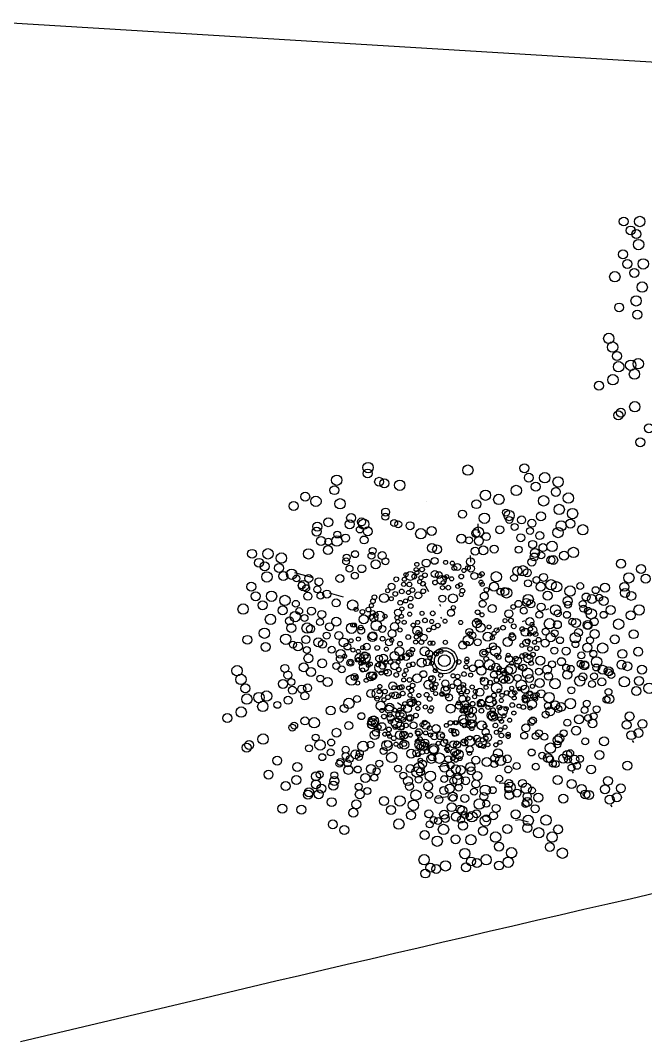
# Model space of a CAD drawing. Header units: millimetres. Extents: x 441061 to 442903, y 4515148 to 4515613.
# Drawn here: x 442317.4204 to 442317.6892, y 4515547.3185 to 4515547.7576 of the extents above; entities that cross this region are included whole.
import ezdxf

# ---------------------------------------------------------------- set-up
doc = ezdxf.new("R2010")
doc.units = ezdxf.units.MM
doc.linetypes.add('CONTINUA', pattern=[0])
doc.layers.add('01_piscinas', color=254, linetype='Continuous')

# ---------------------------------------------------------------- blocks, each defined once
blk = doc.blocks.new('A$C21391103')
at = {"layer": '01_piscinas'}
for p, q in [((174.3692, 95.472), (174.3725, 95.4735)), ((174.2366, 95.3504), (174.2366, 95.3504)), ((174.6297, 95.3664), (174.6331, 95.3679)), ((174.3528, 95.3172), (174.3554, 95.3184)), ((174.416, 95.2415), (174.4144, 95.2725)), ((174.2509, 95.2237), (174.2509, 95.2237)), ((174.5532, 95.236), (174.5558, 95.2371)), ((174.3888, 95.1399), (174.3876, 95.1638)), ((173.8472, 95.0863), (173.7842, 95.1038)), ((174.2448, 95.0383), (174.2301, 95.0642)), ((173.9513, 95.0205), (173.9028, 95.034)), ((174.2811, 94.9963), (174.2853, 94.9895)), ((174.4551, 94.9979), (174.4551, 94.9979)), ((174.5369, 94.9944), (174.5385, 94.9938)), ((174.647, 94.9766), (174.6577, 94.9813)), ((174.2851, 94.9513), (174.2883, 94.9461)), ((174.5665, 94.9362), (174.5747, 94.9397)), ((174.4778, 94.9051), (174.4873, 94.9156)), ((174.3555, 94.8696), (174.3546, 94.8661)), ((174.5868, 94.8765), (174.5883, 94.8759)), ((174.7754, 94.7885), (174.7739, 94.7781)), ((174.9185, 94.7847), (174.9165, 94.7711)), ((174.7257, 94.7751), (174.7242, 94.7647)), ((174.854, 94.7673), (174.852, 94.7537)), ((174.2849, 94.7378), (174.2799, 94.7341)), ((174.4669, 94.7455), (174.4718, 94.7436)), ((174.3583, 94.7095), (174.3568, 94.699)), ((174.3763, 94.6819), (174.3743, 94.6683)), ((174.1373, 94.6581), (174.1518, 94.6471)), ((174.4661, 94.6115), (174.4611, 94.6078)), ((174.4925, 94.5964), (174.4875, 94.5926)), ((174.7953, 94.5904), (174.7985, 94.5852)), ((174.418, 94.5051), (174.4171, 94.5016)), ((174.9444, 94.5271), (174.9486, 94.5203)), ((174.3035, 94.5006), (174.3027, 94.497)), ((174.2771, 94.4379), (174.3076, 94.442)), ((174.3227, 94.4577), (174.3218, 94.4542)), ((174.6641, 94.4482), (174.6673, 94.443)), ((174.7381, 94.4199), (174.7413, 94.4147)), ((174.2707, 94.3288), (174.3104, 94.3342)), ((174.7738, 94.3423), (174.778, 94.3355)), ((174.87, 94.3055), (174.8742, 94.2987)), ((172.8401, 93.4911), (173.4746, 93.642, 0))]:
    blk.add_line(p, q, dxfattribs=at)
at = {"layer": '01_piscinas', "elevation": 0}
blk.add_lwpolyline([(182.0865, 96.4299), (174.3319, 96.9021), (172.6564, 97.0041)], dxfattribs=at)
blk.add_lwpolyline([(173.4746, 93.642, -0.005815), (178.7005, 94.8128, -0.006954), (182.2422, 95.3973)], format="xyb", dxfattribs=at)
at = {"layer": '01_piscinas'}
for points in [[(174.2126, 94.5294), (174.2056, 94.5414), (174.2056, 94.5414), (174.2002, 94.5456)], [(174.5208, 94.374), (174.4982, 94.38), (174.4982, 94.38), (174.4867, 94.3785)], [(174.5876, 94.2459), (174.5582, 94.2536), (174.5582, 94.2536), (174.5433, 94.2516)]]:
    blk.add_lwpolyline(points, dxfattribs=at)
for centre, radius in [((174.9154, 96.3124), 0.0154), ((174.9702, 96.3124), 0.0178), ((174.9392, 96.2815), 0.0154), ((174.9588, 96.2691), 0.0154), ((174.9665, 96.2329), 0.0178), ((174.9125, 96.1992), 0.0154), ((174.9276, 96.1665), 0.0154), ((174.9824, 96.1665), 0.0178), ((174.8846, 96.1225), 0.0178), ((174.9514, 96.1356), 0.0154), ((174.9787, 96.087), 0.0178), ((174.9579, 96.0394), 0.0178), ((174.8995, 96.0166), 0.0154), ((174.9618, 95.9921), 0.0154), ((174.8639, 95.9104), 0.0178), ((174.8769, 95.8803), 0.0178), ((174.8922, 95.8496), 0.0154), ((174.9653, 95.823), 0.0178), ((174.8975, 95.8128), 0.0178), ((174.9392, 95.8177), 0.0178), ((174.9522, 95.7876), 0.0178), ((174.878, 95.768), 0.0178), ((174.83, 95.7473), 0.0154), ((174.8967, 95.6457), 0.0154), ((174.9053, 95.6546), 0.0154), ((174.9533, 95.6753), 0.0178), ((175.0018, 95.6011), 0.0154), ((174.972, 95.553), 0.0154), ((174.0357, 95.4658), 0.0178), ((174.0344, 95.4455), 0.0154), ((174.3792, 95.457), 0.0178), ((174.5737, 95.4636), 0.0154), ((173.9279, 95.4224), 0.0178), ((174.0739, 95.4169), 0.0154), ((174.0918, 95.4116), 0.0154), ((174.1447, 95.405), 0.0178), ((174.5888, 95.4309), 0.0154), ((174.6126, 95.4), 0.0154), ((174.6435, 95.4309), 0.0178), ((174.6896, 95.4164), 0.0178), ((173.8196, 95.3657), 0.0154), ((173.9201, 95.3881), 0.0154), ((174.4396, 95.3708), 0.0178), ((174.5457, 95.387), 0.0178), ((174.6817, 95.382), 0.0154), ((173.7797, 95.3335), 0.0154), ((173.8564, 95.3497), 0.0178), ((173.9394, 95.3413), 0.0178), ((174.4086, 95.3399), 0.0154), ((174.4856, 95.3563), 0.0178), ((174.6398, 95.3514), 0.0178), ((174.7249, 95.3609), 0.0178), ((174.0963, 95.3125), 0.0137), ((174.3605, 95.3057), 0.0137), ((174.4358, 95.2914), 0.0178), ((174.5101, 95.3108), 0.0119), ((174.521, 95.3008), 0.0178), ((174.6303, 95.2979), 0.0154), ((174.6932, 95.3218), 0.0178), ((174.7392, 95.3073), 0.0178), ((173.8613, 95.2626), 0.0154), ((173.899, 95.2779), 0.0154), ((173.9726, 95.2706), 0.0154), ((173.9776, 95.2924), 0.0154), ((174.0134, 95.2791), 0.0137), ((174.0208, 95.2713), 0.0178), ((174.0953, 95.2969), 0.0119), ((174.1256, 95.2749), 0.0119), ((174.1395, 95.2708), 0.0119), ((174.1801, 95.2657), 0.0137), ((174.5217, 95.2857), 0.0119), ((174.54, 95.2618), 0.0119), ((174.5638, 95.2856), 0.0137), ((174.5993, 95.2744), 0.0137), ((174.7002, 95.2652), 0.0178), ((174.7314, 95.2729), 0.0154), ((173.8591, 95.2457), 0.0154), ((173.9301, 95.2355), 0.0119), ((174.0074, 95.2527), 0.0119), ((174.0349, 95.2462), 0.0154), ((174.2173, 95.2383), 0.0178), ((174.2545, 95.2479), 0.0154), ((174.407, 95.2394), 0.0137), ((174.4151, 95.2438), 0.0178), ((174.4424, 95.2282), 0.0137), ((174.4886, 95.2518), 0.0137), ((174.5932, 95.248), 0.0119), ((174.6264, 95.2318), 0.0137), ((174.6894, 95.2424), 0.0178), ((174.7745, 95.2518), 0.0178), ((173.8741, 95.213), 0.0154), ((173.8994, 95.2107), 0.0119), ((173.9289, 95.2129), 0.0178), ((173.9583, 95.2232), 0.0137), ((174.0222, 95.2167), 0.0137), ((174.2554, 95.1894), 0.0154), ((174.3567, 95.2209), 0.0154), ((174.3831, 95.2156), 0.0119), ((174.4169, 95.2135), 0.0154), ((174.561, 95.2245), 0.0137), ((174.602, 95.2017), 0.0137), ((174.6375, 95.1905), 0.0137), ((174.6686, 95.1948), 0.0178), ((173.6369, 95.1691), 0.0154), ((173.6916, 95.1691), 0.0178), ((173.7377, 95.1545), 0.0178), ((173.8311, 95.169), 0.0178), ((173.8979, 95.182), 0.0154), ((173.9911, 95.1679), 0.0119), ((174.0477, 95.1623), 0.0119), ((174.0516, 95.1791), 0.0119), ((174.0848, 95.1629), 0.0137), ((174.2734, 95.1841), 0.0154), ((174.4041, 95.1783), 0.0137), ((174.432, 95.1808), 0.0154), ((174.4696, 95.1856), 0.0137), ((174.5537, 95.1834), 0.0119), ((174.6074, 95.1582), 0.0137), ((174.6102, 95.1719), 0.0154), ((174.6314, 95.1641), 0.0119), ((174.7102, 95.1627), 0.0154), ((174.7421, 95.1738), 0.0178), ((173.6607, 95.1382), 0.0154), ((173.6803, 95.1259), 0.0154), ((173.7298, 95.1202), 0.0154), ((173.9604, 95.1431), 0.0119), ((173.9622, 95.1562), 0.0119), ((174.062, 95.133), 0.0154), ((174.0957, 95.1435), 0.0119), ((174.2037, 95.1326), 0.00702), ((174.2359, 95.1375), 0.0137), ((174.2646, 95.1449), 0.0119), ((174.3026, 95.1395), 0.00702), ((174.3258, 95.137), 0.00702), ((174.3432, 95.1241), 0.0119), ((174.3881, 95.1417), 0.0137), ((174.5992, 95.1406), 0.0137), ((174.6646, 95.1479), 0.0137), ((174.6726, 95.1475), 0.0154), ((174.9057, 95.1349), 0.0154), ((173.6879, 95.0896), 0.0178), ((173.7442, 95.0924), 0.0154), ((173.773, 95.0991), 0.0178), ((173.972, 95.118), 0.0119), ((173.9903, 95.0942), 0.0119), ((174.0141, 95.118), 0.0137), ((174.1664, 95.0971), 0.00702), ((174.1814, 95.0933), 0.0154), ((174.1946, 95.0906), 0.00808), ((174.2014, 95.115), 0.00702), ((174.2038, 95.1047), 0.00702), ((174.2214, 95.115), 0.00808), ((174.2315, 95.0955), 0.00808), ((174.2653, 95.0999), 0.0119), ((174.2791, 95.0958), 0.0119), ((174.3325, 95.1201), 0.00808), ((174.3565, 95.0906), 0.00808), ((174.3654, 95.1119), 0.00702), ((174.379, 95.1204), 0.00808), ((174.3895, 95.1184), 0.0119), ((174.4011, 95.0932), 0.0119), ((174.4207, 95.0936), 0.00702), ((174.4276, 95.0997), 0.00808), ((174.4769, 95.0901), 0.0178), ((174.5382, 95.0864), 0.0119), ((174.5492, 95.1098), 0.0154), ((174.5681, 95.1108), 0.0178), ((174.5832, 95.104), 0.0137), ((174.6396, 95.0879), 0.0137), ((174.9329, 95.0864), 0.0178), ((174.9749, 95.1169), 0.0154), ((174.9906, 95.0835), 0.0154), ((173.634, 95.0559), 0.0154), ((173.7895, 95.0843), 0.0119), ((173.8078, 95.0605), 0.0119), ((173.8141, 95.0596), 0.0178), ((173.8316, 95.0842), 0.0137), ((173.867, 95.073), 0.0137), ((173.9389, 95.0842), 0.0137), ((174.1165, 95.0565), 0.0119), ((174.1327, 95.0814), 0.00808), ((174.1584, 95.0641), 0.00702), ((174.1607, 95.0817), 0.00702), ((174.1783, 95.0641), 0.00808), ((174.2136, 95.0733), 0.00702), ((174.2179, 95.0869), 0.00702), ((174.225, 95.0662), 0.00808), ((174.2662, 95.07), 0.00808), ((174.2887, 95.0791), 0.0154), ((174.2942, 95.0703), 0.00702), ((174.2999, 95.0857), 0.00702), ((174.3061, 95.0905), 0.00702), ((174.3231, 95.0832), 0.00702), ((174.3444, 95.0572), 0.00702), ((174.3531, 95.0626), 0.00702), ((174.4241, 95.0717), 0.00702), ((174.4282, 95.0642), 0.00702), ((174.4691, 95.0558), 0.0154), ((174.5862, 95.0676), 0.0119), ((174.6151, 95.0793), 0.0119), ((174.6297, 95.0557), 0.0154), ((174.6651, 95.0625), 0.0178), ((174.6845, 95.0557), 0.0178), ((174.7655, 95.058), 0.0119), ((174.8508, 95.0526), 0.0154), ((174.9172, 95.0555), 0.0154), ((173.6491, 95.0232), 0.0154), ((173.7038, 95.0232), 0.0178), ((173.8229, 95.051), 0.0119), ((173.8287, 95.0231), 0.0137), ((173.861, 95.0466), 0.0119), ((173.8721, 95.0252), 0.0119), ((173.8942, 95.0304), 0.0137), ((174.0578, 95.0198), 0.00808), ((174.0908, 95.0167), 0.0154), ((174.1034, 95.0425), 0.00702), ((174.1295, 95.0311), 0.00808), ((174.1515, 95.0397), 0.00808), ((174.1749, 95.036), 0.00702), ((174.1885, 95.0446), 0.00808), ((174.2083, 95.0259), 0.0119), ((174.2255, 95.0403), 0.00808), ((174.2919, 95.0527), 0.00702), ((174.3118, 95.0527), 0.00808), ((174.3276, 95.0155), 0.0154), ((174.3566, 95.0293), 0.00702), ((174.3602, 95.0419), 0.00808), ((174.4357, 95.0235), 0.0137), ((174.4431, 95.0451), 0.00808), ((174.4913, 95.0386), 0.0119), ((174.5058, 95.0394), 0.0137), ((174.5123, 95.0347), 0.0178), ((174.5867, 95.0117), 0.0178), ((174.6535, 95.0248), 0.0154), ((174.7305, 95.0411), 0.0178), ((174.7865, 95.0206), 0.0137), ((174.8057, 95.0139), 0.0154), ((174.8187, 95.0441), 0.0119), ((174.8308, 95.0184), 0.0119), ((174.9199, 95.0346), 0.0154), ((174.941, 95.0245), 0.0154), ((173.6061, 94.9792), 0.0178), ((173.6729, 94.9923), 0.0154), ((173.7499, 95.0086), 0.0178), ((173.7873, 94.9972), 0.0119), ((173.9258, 95), 0.0137), ((173.9828, 94.9926), 0.0178), ((174.0473, 94.9911), 0.00702), ((174.0523, 95.0059), 0.00808), ((174.1156, 95.0146), 0.00702), ((174.1464, 95.0007), 0.00808), ((174.1649, 95.0071), 0.00702), ((174.182, 95.0154), 0.00808), ((174.1825, 94.9894), 0.00808), ((174.2909, 95.015), 0.0119), ((174.4296, 94.9971), 0.0119), ((174.4629, 94.9809), 0.0137), ((174.5353, 94.9863), 0.00808), ((174.5532, 94.997), 0.0119), ((174.5805, 95.0022), 0.0137), ((174.5953, 94.997), 0.0137), ((174.6308, 94.9858), 0.0137), ((174.6807, 94.9762), 0.0178), ((174.7227, 95.0068), 0.0154), ((174.7233, 94.9946), 0.0119), ((174.7744, 94.9968), 0.0119), ((174.8465, 95.0066), 0.0154), ((174.9682, 94.976), 0.0178), ((173.7001, 94.9437), 0.0178), ((173.742, 94.9743), 0.0154), ((173.7852, 94.9532), 0.0178), ((173.7989, 94.972), 0.0119), ((173.8172, 94.9482), 0.0119), ((173.841, 94.972), 0.0137), ((173.8764, 94.9608), 0.0137), ((173.9944, 94.9782), 0.00702), ((174.0209, 94.9437), 0.0154), ((174.0165, 94.9694), 0.00808), ((174.0372, 94.9775), 0.00808), ((174.0467, 94.9518), 0.00808), ((174.0556, 94.9484), 0.0137), ((174.0522, 94.9657), 0.00808), ((174.0623, 94.959), 0.00808), ((174.0751, 94.954), 0.0178), ((174.094, 94.9544), 0.00702), ((174.1386, 94.967), 0.0119), ((174.1504, 94.9544), 0.00702), ((174.1519, 94.9792), 0.00702), ((174.1791, 94.9614), 0.00702), ((174.2217, 94.9643), 0.00702), ((174.2582, 94.9644), 0.00808), ((174.3208, 94.9661), 0.0119), ((174.329, 94.9841), 0.00702), ((174.4128, 94.9681), 0.00808), ((174.4279, 94.9592), 0.00702), ((174.5201, 94.9632), 0.0137), ((174.5715, 94.9732), 0.0119), ((174.6247, 94.9594), 0.0119), ((174.6886, 94.9648), 0.0119), ((174.72, 94.9592), 0.0119), ((174.7764, 94.9808), 0.0119), ((174.7927, 94.973), 0.0119), ((174.8035, 94.9626), 0.0178), ((174.8459, 94.9592), 0.0119), ((174.8703, 94.9756), 0.0154), ((174.9395, 94.9576), 0.0154), ((173.7658, 94.9382), 0.0137), ((173.7715, 94.9138), 0.0154), ((173.8263, 94.9137), 0.0178), ((173.8381, 94.9109), 0.0137), ((173.8704, 94.9344), 0.0119), ((173.9036, 94.9182), 0.0137), ((173.9263, 94.9356), 0.0154), ((173.979, 94.9131), 0.0178), ((173.9831, 94.924), 0.00702), ((173.9888, 94.9241), 0.00702), ((174.0109, 94.9154), 0.00808), ((174.0641, 94.9226), 0.0178), ((174.0849, 94.9108), 0.0119), ((174.1266, 94.9188), 0.0137), ((174.1352, 94.9495), 0.00702), ((174.1381, 94.9364), 0.00702), ((174.1601, 94.9337), 0.00702), ((174.1911, 94.9238), 0.00702), ((174.2068, 94.9332), 0.00702), ((174.2315, 94.9401), 0.00808), ((174.2548, 94.9364), 0.00702), ((174.2619, 94.9157), 0.00808), ((174.2755, 94.9223), 0.00808), ((174.3008, 94.9375), 0.00702), ((174.3546, 94.9329), 0.00702), ((174.4103, 94.9303), 0.0154), ((174.4094, 94.94), 0.00702), ((174.4134, 94.9325), 0.00702), ((174.4233, 94.9147), 0.0154), ((174.4521, 94.9176), 0.00702), ((174.5002, 94.9148), 0.00808), ((174.5071, 94.9392), 0.00702), ((174.527, 94.9392), 0.00808), ((174.5371, 94.9197), 0.00808), ((174.5925, 94.9359), 0.0137), ((174.6, 94.9259), 0.00702), ((174.6599, 94.9286), 0.0178), ((174.6869, 94.9254), 0.0137), ((174.7383, 94.9354), 0.0119), ((174.7507, 94.9315), 0.0154), ((174.7916, 94.9242), 0.0154), ((174.7915, 94.9216), 0.0119), ((174.8136, 94.9357), 0.0137), ((174.8975, 94.9271), 0.0178), ((173.6209, 94.8733), 0.0154), ((173.6793, 94.8961), 0.0178), ((173.7527, 94.8752), 0.0178), ((173.8221, 94.8743), 0.0137), ((173.8931, 94.8878), 0.0119), ((173.9352, 94.8878), 0.0137), ((174.0122, 94.9046), 0.0119), ((174.0504, 94.8831), 0.0154), ((174.0527, 94.8873), 0.0137), ((174.1182, 94.8946), 0.0137), ((174.1456, 94.907), 0.00702), ((174.1739, 94.8827), 0.00808), ((174.2052, 94.9049), 0.0154), ((174.2019, 94.883), 0.00702), ((174.2075, 94.8984), 0.00702), ((174.2139, 94.8927), 0.00808), ((174.2267, 94.881), 0.0119), ((174.2448, 94.9074), 0.00702), ((174.3802, 94.8707), 0.0178), ((174.3844, 94.9006), 0.0119), ((174.3846, 94.8938), 0.00702), ((174.3944, 94.8885), 0.0119), ((174.447, 94.8837), 0.0154), ((174.4634, 94.8805), 0.00702), ((174.4691, 94.8958), 0.00702), ((174.4782, 94.9062), 0.00808), ((174.5316, 94.8817), 0.0119), ((174.5307, 94.8904), 0.00808), ((174.5664, 94.9102), 0.00808), ((174.5765, 94.8993), 0.0137), ((174.5921, 94.8929), 0.00702), ((174.6015, 94.9058), 0.0154), ((174.5944, 94.9105), 0.00702), ((174.612, 94.8929), 0.00808), ((174.6463, 94.9015), 0.0119), ((174.6639, 94.8814), 0.0154), ((174.6777, 94.8959), 0.0119), ((174.7485, 94.8802), 0.0178), ((174.7592, 94.8981), 0.0137), ((174.8153, 94.8932), 0.0154), ((174.8845, 94.8753), 0.0154), ((174.949, 94.8927), 0.0154), ((173.6833, 94.8489), 0.0154), ((173.7772, 94.8567), 0.0119), ((173.7946, 94.8503), 0.0154), ((173.8645, 94.8648), 0.0154), ((173.8786, 94.8582), 0.0137), ((173.9515, 94.8641), 0.0154), ((173.9646, 94.8502), 0.0119), ((173.9775, 94.87), 0.00702), ((174.0026, 94.8759), 0.00702), ((174.0176, 94.8465), 0.00702), ((174.0315, 94.8496), 0.0119), ((174.0673, 94.8456), 0.00808), ((174.0856, 94.8767), 0.00808), ((174.1076, 94.8643), 0.0119), ((174.1173, 94.872), 0.00702), ((174.1452, 94.8598), 0.00808), ((174.1996, 94.8654), 0.00702), ((174.2195, 94.8654), 0.00808), ((174.2485, 94.8619), 0.00702), ((174.259, 94.8618), 0.00702), ((174.3016, 94.8646), 0.00702), ((174.3613, 94.8547), 0.0137), ((174.3766, 94.8608), 0.00702), ((174.4127, 94.8647), 0.0119), ((174.4659, 94.8509), 0.0119), ((174.4743, 94.8352), 0.0178), ((174.5162, 94.8657), 0.0154), ((174.5649, 94.8543), 0.00702), ((174.5795, 94.8629), 0.0119), ((174.5852, 94.8685), 0.00808), ((174.6085, 94.8648), 0.00702), ((174.6157, 94.8441), 0.00808), ((174.6221, 94.8734), 0.00808), ((174.6446, 94.862), 0.0137), ((174.696, 94.872), 0.0119), ((174.7492, 94.8582), 0.0119), ((174.7899, 94.8466), 0.0154), ((174.7989, 94.8716), 0.0119), ((174.8426, 94.8447), 0.0178), ((173.8252, 94.8379), 0.0119), ((173.8308, 94.8095), 0.0154), ((173.9108, 94.839), 0.0119), ((173.9416, 94.825), 0.0154), ((173.9387, 94.8077), 0.0119), ((173.955, 94.817), 0.00702), ((173.9837, 94.8383), 0.00702), ((174.0066, 94.8112), 0.0154), ((174.0024, 94.8331), 0.00702), ((174.0254, 94.8122), 0.0178), ((174.0239, 94.8196), 0.0119), ((174.028, 94.8154), 0.00702), ((174.0739, 94.8089), 0.0119), ((174.0884, 94.8097), 0.0137), ((174.099, 94.841), 0.00702), ((174.1268, 94.8181), 0.0154), ((174.1434, 94.8342), 0.0154), ((174.1489, 94.8111), 0.00808), ((174.1526, 94.8129), 0.00808), ((174.1664, 94.8142), 0.0119), ((174.1791, 94.8266), 0.0119), ((174.1778, 94.822), 0.00702), ((174.1876, 94.8393), 0.00808), ((174.2304, 94.8334), 0.0154), ((174.246, 94.826), 0.0119), ((174.2488, 94.8121), 0.00702), ((174.2982, 94.8014), 0.0447), ((174.2982, 94.8014), 0.0344), ((174.271, 94.8242), 0.00702), ((174.2982, 94.8014), 0.0203), ((174.2867, 94.8335), 0.00702), ((174.4336, 94.8274), 0.0137), ((174.4351, 94.8283), 0.00702), ((174.4487, 94.8368), 0.00808), ((174.4783, 94.8198), 0.00702), ((174.4847, 94.8141), 0.00808), ((174.5205, 94.8073), 0.0119), ((174.5179, 94.8202), 0.00702), ((174.5661, 94.8174), 0.00808), ((174.5769, 94.8213), 0.00808), ((174.5872, 94.8091), 0.0154), ((174.5894, 94.8137), 0.00702), ((174.5929, 94.8418), 0.00808), ((174.603, 94.8223), 0.00808), ((174.628, 94.8019), 0.0154), ((174.6764, 94.8362), 0.0119), ((174.717, 94.8347), 0.0137), ((174.7694, 94.8195), 0.0119), ((174.811, 94.8251), 0.0119), ((174.9108, 94.825), 0.0154), ((174.9649, 94.8322), 0.0154), ((173.5853, 94.7671), 0.0178), ((173.7499, 94.775), 0.0137), ((173.8147, 94.7782), 0.0154), ((173.878, 94.7922), 0.0154), ((173.9263, 94.7836), 0.0119), ((173.9454, 94.7714), 0.0119), ((173.975, 94.7944), 0.0119), ((173.9752, 94.7947), 0.00702), ((173.9989, 94.804), 0.00702), ((174.0028, 94.8055), 0.00702), ((174.0114, 94.7925), 0.00702), ((174.0217, 94.7785), 0.0154), ((174.0191, 94.8066), 0.00702), ((174.0204, 94.7961), 0.00702), ((174.0369, 94.7858), 0.00702), ((174.0433, 94.7898), 0.00702), ((174.0764, 94.7785), 0.0178), ((174.0711, 94.7868), 0.00702), ((174.0855, 94.7838), 0.0119), ((174.0963, 94.7963), 0.00702), ((174.1133, 94.7965), 0.00808), ((174.1276, 94.7838), 0.0137), ((174.1387, 94.7964), 0.00702), ((174.1763, 94.7856), 0.00808), ((174.1898, 94.789), 0.00808), ((174.2205, 94.7944), 0.0154), ((174.2384, 94.796), 0.0119), ((174.2542, 94.7925), 0.00702), ((174.3469, 94.7973), 0.00808), ((174.3726, 94.78), 0.00702), ((174.3749, 94.7976), 0.00702), ((174.3758, 94.8068), 0.00702), ((174.3961, 94.7753), 0.0119), ((174.4177, 94.7908), 0.0137), ((174.4255, 94.7674), 0.0154), ((174.4422, 94.8076), 0.00808), ((174.4535, 94.7876), 0.0178), ((174.4588, 94.7762), 0.00808), ((174.4749, 94.7794), 0.0137), ((174.4868, 94.7766), 0.00702), ((174.5279, 94.7729), 0.0178), ((174.5301, 94.7923), 0.00702), ((174.5441, 94.8088), 0.00808), ((174.5519, 94.8017), 0.0119), ((174.5471, 94.7851), 0.00702), ((174.561, 94.7784), 0.00808), ((174.5702, 94.7779), 0.0119), ((174.5965, 94.7931), 0.00808), ((174.6518, 94.7709), 0.0154), ((174.6688, 94.7889), 0.0119), ((174.701, 94.7981), 0.0137), ((174.7173, 94.7773), 0.0119), ((174.733, 94.7734), 0.0119), ((174.7669, 94.7907), 0.0119), ((174.78, 94.7851), 0.0154), ((174.7826, 94.7868), 0.0119), ((174.8218, 94.7971), 0.0178), ((174.821, 94.778), 0.0119), ((174.843, 94.7701), 0.0154), ((174.9075, 94.7875), 0.0154), ((174.9279, 94.7825), 0.0154), ((174.9778, 94.771), 0.0154), ((173.5984, 94.737), 0.0178), ((173.7599, 94.7518), 0.0137), ((173.8396, 94.7624), 0.0154), ((173.8713, 94.7401), 0.0119), ((173.9786, 94.7345), 0.0178), ((173.9896, 94.7452), 0.0119), ((173.9935, 94.7436), 0.00702), ((174.0169, 94.7695), 0.00702), ((174.0455, 94.7476), 0.0154), ((174.0524, 94.7499), 0.0137), ((174.0566, 94.747), 0.00702), ((174.081, 94.759), 0.00702), ((174.0972, 94.7629), 0.00702), ((174.1038, 94.76), 0.0119), ((174.1329, 94.7525), 0.00808), ((174.1408, 94.7709), 0.00808), ((174.1609, 94.7528), 0.00702), ((174.1666, 94.7682), 0.00702), ((174.2048, 94.7412), 0.0154), ((174.2263, 94.7551), 0.0119), ((174.2562, 94.7382), 0.0119), ((174.2522, 94.7415), 0.00702), ((174.2668, 94.7673), 0.00702), ((174.2855, 94.7508), 0.00702), ((174.3283, 94.7495), 0.00702), ((174.3438, 94.747), 0.00808), ((174.3658, 94.7556), 0.00808), ((174.3891, 94.7519), 0.00702), ((174.4689, 94.753), 0.0119), ((174.4845, 94.7589), 0.00702), ((174.5021, 94.7368), 0.0137), ((174.5004, 94.7673), 0.00808), ((174.5044, 94.7589), 0.00808), ((174.5201, 94.7385), 0.0154), ((174.5188, 94.7679), 0.0137), ((174.5145, 94.7394), 0.00808), ((174.5506, 94.7421), 0.0119), ((174.585, 94.7579), 0.0178), ((174.5912, 94.7406), 0.0137), ((174.6234, 94.7641), 0.0119), ((174.6566, 94.7479), 0.0137), ((174.721, 94.7529), 0.0154), ((174.7642, 94.7318), 0.0178), ((174.7744, 94.7456), 0.0137), ((174.8134, 94.748), 0.0119), ((174.8634, 94.7651), 0.0154), ((174.863, 94.7613), 0.0119), ((174.8722, 94.7519), 0.0119), ((174.9679, 94.7319), 0.0154), ((173.6136, 94.7063), 0.0154), ((173.7432, 94.7217), 0.0154), ((173.7716, 94.7282), 0.0119), ((173.7757, 94.6999), 0.0137), ((173.8078, 94.7037), 0.0137), ((173.8279, 94.7078), 0.0137), ((173.897, 94.7284), 0.0154), ((173.9999, 94.7247), 0.00702), ((174.0292, 94.7337), 0.00702), ((174.0418, 94.7397), 0.00702), ((174.0762, 94.7128), 0.00702), ((174.1206, 94.7145), 0.0137), ((174.1249, 94.7084), 0.00702), ((174.1448, 94.7084), 0.00808), ((174.1517, 94.7108), 0.00808), ((174.1586, 94.7352), 0.00702), ((174.1751, 94.7072), 0.00702), ((174.1785, 94.7352), 0.00808), ((174.1887, 94.7157), 0.00808), ((174.2436, 94.7192), 0.0154), ((174.2543, 94.7155), 0.00702), ((174.2641, 94.7085), 0.00808), ((174.2696, 94.7204), 0.00702), ((174.3023, 94.6997), 0.0154), ((174.3014, 94.7232), 0.0119), ((174.3041, 94.7048), 0.00808), ((174.3261, 94.7134), 0.00808), ((174.3434, 94.7258), 0.0119), ((174.357, 94.7031), 0.0154), ((174.3494, 94.7098), 0.00702), ((174.363, 94.7183), 0.00808), ((174.3938, 94.7109), 0.00702), ((174.4295, 94.7374), 0.00702), ((174.4366, 94.7295), 0.0137), ((174.4417, 94.7094), 0.00702), ((174.4556, 94.7259), 0.00808), ((174.4781, 94.708), 0.0178), ((174.4776, 94.7345), 0.00808), ((174.501, 94.7309), 0.00702), ((174.53, 94.7064), 0.00702), ((174.5632, 94.7174), 0.0178), ((174.5752, 94.704), 0.0137), ((174.6011, 94.7132), 0.00702), ((174.6264, 94.7243), 0.0154), ((174.679, 94.7224), 0.0178), ((174.8064, 94.7209), 0.0119), ((174.8399, 94.7284), 0.0137), ((174.9172, 94.7288), 0.0178), ((174.9588, 94.6968), 0.0154), ((175.0024, 94.7065), 0.0178), ((173.619, 94.6695), 0.0178), ((173.6606, 94.6744), 0.0178), ((173.6867, 94.6797), 0.0178), ((173.7607, 94.6655), 0.0137), ((173.8178, 94.6805), 0.0137), ((173.9976, 94.6696), 0.0119), ((174.0455, 94.6884), 0.0137), ((174.0674, 94.6885), 0.0178), ((174.067, 94.6708), 0.00808), ((174.0739, 94.6952), 0.00702), ((174.0938, 94.6952), 0.00808), ((174.1039, 94.6757), 0.00808), ((174.118, 94.684), 0.00808), ((174.1298, 94.6821), 0.0119), ((174.1413, 94.6803), 0.00702), ((174.1549, 94.6889), 0.00808), ((174.18, 94.6829), 0.00702), ((174.1848, 94.699), 0.00808), ((174.2105, 94.6817), 0.00702), ((174.2374, 94.6841), 0.00808), ((174.2482, 94.6701), 0.00808), ((174.2572, 94.7024), 0.00702), ((174.268, 94.6884), 0.00702), ((174.29, 94.6856), 0.00702), ((174.2901, 94.6883), 0.00702), ((174.3071, 94.6811), 0.00702), ((174.3147, 94.6748), 0.0119), ((174.3565, 94.6891), 0.00808), ((174.3607, 94.6703), 0.0119), ((174.3765, 94.6951), 0.00808), ((174.379, 94.6709), 0.00702), ((174.4022, 94.6778), 0.00702), ((174.4045, 94.6954), 0.00702), ((174.4206, 94.6929), 0.0137), ((174.4573, 94.6604), 0.0178), ((174.4526, 94.6683), 0.0119), ((174.4685, 94.6818), 0.00808), ((174.4858, 94.6976), 0.00702), ((174.4965, 94.6821), 0.00702), ((174.5127, 94.6906), 0.00808), ((174.5303, 94.6864), 0.0119), ((174.5384, 94.6733), 0.00702), ((174.5407, 94.691), 0.00702), ((174.5569, 94.7044), 0.00702), ((174.5734, 94.6763), 0.00702), ((174.5782, 94.6676), 0.0119), ((174.5792, 94.6839), 0.00702), ((174.5915, 94.6832), 0.0119), ((174.5942, 94.6888), 0.00808), ((174.6072, 94.6793), 0.0119), ((174.6176, 94.6852), 0.00702), ((174.6317, 94.6879), 0.0137), ((174.6583, 94.6748), 0.0178), ((174.7349, 94.6998), 0.0119), ((174.8559, 94.6671), 0.0119), ((174.8659, 94.6693), 0.0154), ((174.8629, 94.6942), 0.0119), ((173.5994, 94.6247), 0.0178), ((173.6737, 94.6443), 0.0178), ((173.7238, 94.6495), 0.0119), ((173.9074, 94.6301), 0.0154), ((173.9541, 94.6373), 0.0137), ((173.9697, 94.6545), 0.0178), ((174.0792, 94.6463), 0.0154), ((174.0903, 94.6672), 0.00702), ((174.1081, 94.6346), 0.0137), ((174.1105, 94.6411), 0.0137), ((174.157, 94.6416), 0.00702), ((174.1624, 94.6538), 0.00702), ((174.1714, 94.6368), 0.0137), ((174.1835, 94.6569), 0.0137), ((174.1814, 94.6544), 0.00808), ((174.1907, 94.6684), 0.00702), ((174.1953, 94.6624), 0.00702), ((174.2071, 94.6371), 0.00702), ((174.2094, 94.6547), 0.00702), ((174.2329, 94.6422), 0.00702), ((174.2549, 94.6394), 0.00702), ((174.3196, 94.6369), 0.0154), ((174.3484, 94.6463), 0.0119), ((174.3472, 94.6562), 0.00702), ((174.3684, 94.6497), 0.0137), ((174.3675, 94.6341), 0.0119), ((174.3795, 94.631), 0.0154), ((174.3734, 94.6447), 0.00808), ((174.3972, 94.6302), 0.0119), ((174.3954, 94.6534), 0.00808), ((174.4187, 94.6497), 0.00702), ((174.4237, 94.6565), 0.0119), ((174.4267, 94.6532), 0.0119), ((174.4481, 94.6411), 0.00702), ((174.471, 94.6577), 0.00702), ((174.4874, 94.6401), 0.00808), ((174.4989, 94.6283), 0.0154), ((174.4942, 94.6645), 0.00702), ((174.5107, 94.6365), 0.00702), ((174.5316, 94.6489), 0.00808), ((174.5549, 94.6453), 0.00702), ((174.5701, 94.6419), 0.00808), ((174.5769, 94.6663), 0.00702), ((174.5999, 94.6519), 0.0154), ((174.5934, 94.6383), 0.00702), ((174.6119, 94.6693), 0.00702), ((174.6545, 94.6462), 0.0119), ((174.6622, 94.6275), 0.0154), ((174.6795, 94.6477), 0.0154), ((174.6902, 94.6353), 0.0119), ((174.6998, 94.6427), 0.0154), ((174.7317, 94.6538), 0.0178), ((174.7804, 94.6317), 0.0119), ((174.7882, 94.6539), 0.0119), ((174.8224, 94.6343), 0.0119), ((173.5515, 94.604), 0.0154), ((173.8186, 94.5942), 0.0137), ((174.0128, 94.6106), 0.0119), ((174.0542, 94.5931), 0.0178), ((174.0554, 94.6034), 0.00808), ((174.0833, 94.6301), 0.00702), ((174.0904, 94.6094), 0.00808), ((174.1135, 94.6048), 0.0119), ((174.1105, 94.6155), 0.00808), ((174.1277, 94.6312), 0.00702), ((174.1491, 94.6136), 0.0178), ((174.1385, 94.6158), 0.00702), ((174.1441, 94.6311), 0.00702), ((174.1521, 94.6155), 0.00702), ((174.1805, 94.6044), 0.0119), ((174.1782, 94.6041), 0.00808), ((174.2002, 94.6127), 0.00808), ((174.25, 94.6288), 0.00808), ((174.3634, 94.5997), 0.0154), ((174.3594, 94.6283), 0.00702), ((174.3715, 94.6292), 0.00702), ((174.3764, 94.6211), 0.00702), ((174.3895, 94.6041), 0.0178), ((174.3903, 94.6144), 0.00808), ((174.4258, 94.629), 0.00808), ((174.4613, 94.6131), 0.0154), ((174.4653, 94.6088), 0.0154), ((174.4635, 94.616), 0.00702), ((174.4654, 94.6315), 0.00808), ((174.4684, 94.6078), 0.00702), ((174.4899, 94.6008), 0.00702), ((174.503, 94.6118), 0.00702), ((174.5371, 94.6213), 0.00702), ((174.6029, 94.5958), 0.0119), ((174.6469, 94.6162), 0.0119), ((174.7614, 94.5996), 0.0154), ((174.7928, 94.6043), 0.0119), ((174.8119, 94.6103), 0.0119), ((174.9352, 94.6097), 0.0154), ((173.7751, 94.5714), 0.0119), ((173.7817, 94.5782), 0.0119), ((173.8509, 94.588), 0.0178), ((173.9694, 94.5783), 0.0137), ((174.0511, 94.5845), 0.0178), ((174.0415, 94.5869), 0.00702), ((174.0536, 94.5878), 0.00702), ((174.0585, 94.5797), 0.00702), ((174.0723, 94.573), 0.00808), ((174.0831, 94.5745), 0.0137), ((174.1073, 94.5651), 0.00808), ((174.113, 94.5913), 0.00702), ((174.1333, 94.5875), 0.0178), ((174.1293, 94.5738), 0.00808), ((174.1362, 94.5981), 0.00702), ((174.1464, 94.5768), 0.0137), ((174.1526, 94.5701), 0.00702), ((174.1561, 94.5981), 0.00808), ((174.1662, 94.5786), 0.00808), ((174.1921, 94.5793), 0.0119), ((174.2214, 94.5809), 0.00702), ((174.2342, 94.5792), 0.0137), ((174.2307, 94.5884), 0.00808), ((174.2475, 94.5694), 0.00808), ((174.2697, 94.568), 0.0137), ((174.3053, 94.5787), 0.00702), ((174.3189, 94.5872), 0.00808), ((174.3356, 94.5879), 0.00702), ((174.3397, 94.5879), 0.00702), ((174.3656, 94.5885), 0.0137), ((174.3666, 94.578), 0.00702), ((174.3883, 94.5839), 0.0154), ((174.3824, 94.5874), 0.00702), ((174.3952, 94.5847), 0.0137), ((174.3928, 94.5679), 0.00702), ((174.4268, 94.5789), 0.0154), ((174.4384, 94.5761), 0.00702), ((174.4741, 94.5788), 0.00808), ((174.4948, 94.5926), 0.00702), ((174.5072, 94.5729), 0.00702), ((174.5227, 94.5967), 0.00702), ((174.5788, 94.5701), 0.0137), ((174.598, 94.591), 0.0119), ((174.7209, 94.5879), 0.0119), ((174.7515, 94.5606), 0.0154), ((174.8078, 94.5855), 0.0154), ((174.925, 94.5808), 0.0154), ((174.9797, 94.5842), 0.0154), ((173.6747, 94.532), 0.0178), ((173.8559, 94.5371), 0.0119), ((173.9272, 94.5534), 0.0154), ((174.0581, 94.5458), 0.0154), ((174.063, 94.5539), 0.0119), ((174.0933, 94.5486), 0.00702), ((174.1054, 94.5496), 0.00702), ((174.1103, 94.5414), 0.00702), ((174.1242, 94.5348), 0.00808), ((174.1452, 94.5453), 0.0154), ((174.159, 94.5454), 0.0137), ((174.153, 94.5351), 0.00702), ((174.1597, 94.5494), 0.00808), ((174.1816, 94.5454), 0.00702), ((174.2104, 94.5555), 0.0119), ((174.2072, 94.5525), 0.00702), ((174.2143, 94.5318), 0.00808), ((174.2336, 94.5529), 0.00702), ((174.2506, 94.5457), 0.00702), ((174.2636, 94.5416), 0.0119), ((174.285, 94.5435), 0.0137), ((174.2916, 94.5438), 0.00702), ((174.3212, 94.5613), 0.00702), ((174.3299, 94.5609), 0.00702), ((174.3364, 94.5535), 0.0119), ((174.3328, 94.5478), 0.00702), ((174.3858, 94.5247), 0.0178), ((174.3858, 94.5352), 0.00702), ((174.4104, 94.5331), 0.0119), ((174.4243, 94.5197), 0.0178), ((174.44, 94.5561), 0.0119), ((174.4468, 94.5375), 0.0137), ((174.4416, 94.5347), 0.00702), ((174.4772, 94.5551), 0.00702), ((174.4914, 94.5635), 0.00702), ((174.4943, 94.5442), 0.00808), ((174.5177, 94.5406), 0.00702), ((174.5178, 94.5483), 0.00702), ((174.5727, 94.5437), 0.0119), ((174.6126, 94.5419), 0.0119), ((174.6234, 94.5519), 0.0119), ((174.6425, 94.5397), 0.0119), ((174.6879, 94.5278), 0.0154), ((174.6943, 94.5342), 0.0154), ((174.7086, 94.552), 0.0119), ((174.8477, 94.5238), 0.0154), ((174.9412, 94.5452), 0.0154), ((174.966, 94.5529), 0.0154), ((173.6182, 94.5024), 0.0154), ((173.6268, 94.5113), 0.0154), ((173.833, 94.5001), 0.0119), ((173.8707, 94.5114), 0.0178), ((173.9089, 94.52), 0.0119), ((173.9585, 94.4953), 0.0119), ((174.0186, 94.5065), 0.0178), ((174.0442, 94.5126), 0.0119), ((174.0893, 94.4912), 0.0119), ((174.1009, 94.5095), 0.0178), ((174.104, 94.5151), 0.0119), ((174.1319, 94.5142), 0.00702), ((174.1457, 94.5075), 0.00808), ((174.1603, 94.5126), 0.0154), ((174.1601, 94.5144), 0.00808), ((174.215, 94.5126), 0.0178), ((174.2051, 94.5243), 0.00702), ((174.2122, 94.5063), 0.00808), ((174.226, 94.5069), 0.0137), ((174.2314, 94.5181), 0.0137), ((174.2343, 94.5123), 0.00808), ((174.2611, 94.498), 0.0178), ((174.2614, 94.4957), 0.0137), ((174.2772, 94.5171), 0.00702), ((174.2985, 94.5184), 0.0119), ((174.3025, 94.524), 0.00702), ((174.3062, 94.4972), 0.00702), ((174.3083, 94.5074), 0.00702), ((174.3287, 94.514), 0.0119), ((174.3414, 94.5123), 0.0119), ((174.3403, 94.5184), 0.00702), ((174.3673, 94.52), 0.0119), ((174.3656, 94.5253), 0.00702), ((174.3856, 94.4961), 0.0119), ((174.4227, 94.512), 0.00702), ((174.429, 94.5287), 0.00702), ((174.4332, 94.5065), 0.00702), ((174.4477, 94.5122), 0.00702), ((174.4754, 94.5119), 0.00702), ((174.4897, 94.5203), 0.00702), ((174.663, 94.5007), 0.0178), ((174.6866, 94.5135), 0.0119), ((174.7827, 94.5237), 0.0119), ((173.7232, 94.4578), 0.0154), ((173.8783, 94.4696), 0.0119), ((173.9068, 94.4858), 0.0119), ((173.9584, 94.474), 0.0119), ((173.9726, 94.4631), 0.0119), ((173.9925, 94.4797), 0.0154), ((174.0045, 94.4705), 0.0119), ((174.0075, 94.4829), 0.0119), ((174.1172, 94.4686), 0.0178), ((174.1841, 94.4817), 0.0154), ((174.2022, 94.4831), 0.0119), ((174.2087, 94.4783), 0.00702), ((174.2223, 94.4868), 0.00808), ((174.2374, 94.4886), 0.00702), ((174.2532, 94.4637), 0.0154), ((174.2554, 94.4692), 0.0119), ((174.281, 94.4661), 0.0178), ((174.3123, 94.4626), 0.0119), ((174.3097, 94.4926), 0.00702), ((174.3274, 94.4646), 0.00702), ((174.3342, 94.4861), 0.0137), ((174.3337, 94.4813), 0.00702), ((174.3379, 94.4591), 0.00702), ((174.3478, 94.4791), 0.0154), ((174.3463, 94.4873), 0.00702), ((174.3524, 94.4648), 0.00702), ((174.3848, 94.4825), 0.00702), ((174.4065, 94.4588), 0.0137), ((174.4441, 94.4526), 0.0154), ((174.472, 94.4661), 0.0137), ((174.4825, 94.4825), 0.0154), ((174.4914, 94.4583), 0.0178), ((174.5148, 94.4636), 0.0137), ((174.5982, 94.4856), 0.0119), ((174.6348, 94.475), 0.0119), ((174.6551, 94.4664), 0.0154), ((174.6616, 94.4621), 0.0119), ((174.7069, 94.464), 0.0154), ((174.7209, 94.477), 0.0154), ((174.7231, 94.4612), 0.0119), ((174.731, 94.4834), 0.0119), ((174.7457, 94.4612), 0.0154), ((174.7652, 94.4638), 0.0119), ((174.8318, 94.4772), 0.0154), ((173.7921, 94.4356), 0.0154), ((173.9374, 94.4468), 0.0119), ((173.9402, 94.4533), 0.0119), ((173.9681, 94.4259), 0.0154), ((173.966, 94.448), 0.0119), ((174.0002, 94.4271), 0.0119), ((174.0457, 94.4292), 0.0154), ((174.0654, 94.4212), 0.0119), ((174.0745, 94.4476), 0.0119), ((174.1387, 94.4302), 0.0119), ((174.1808, 94.4301), 0.0137), ((174.2043, 94.4185), 0.0178), ((174.2113, 94.4331), 0.0178), ((174.2162, 94.419), 0.0137), ((174.2158, 94.4576), 0.00808), ((174.2231, 94.4457), 0.0137), ((174.2986, 94.4335), 0.0154), ((174.3204, 94.4417), 0.0119), ((174.3378, 94.4278), 0.0154), ((174.3543, 94.4256), 0.0154), ((174.388, 94.4355), 0.0154), ((174.3906, 94.4222), 0.0137), ((174.4699, 94.446), 0.0119), ((174.5179, 94.4272), 0.0119), ((174.5468, 94.4389), 0.0119), ((174.6128, 94.4365), 0.0119), ((174.6713, 94.4474), 0.0119), ((174.6809, 94.446), 0.0119), ((174.7356, 94.4338), 0.0119), ((174.7547, 94.4397), 0.0119), ((174.8031, 94.4272), 0.0154), ((174.928, 94.4404), 0.0154), ((173.6934, 94.4097), 0.0154), ((173.7893, 94.3912), 0.0154), ((173.8566, 94.4035), 0.0154), ((173.8693, 94.4099), 0.0119), ((173.9202, 94.3873), 0.0154), ((173.9201, 94.4074), 0.0119), ((174.0266, 94.3981), 0.0154), ((174.0576, 94.399), 0.0119), ((174.157, 94.4064), 0.0119), ((174.1733, 94.3876), 0.0154), ((174.2102, 94.3925), 0.0119), ((174.2503, 94.404), 0.0178), ((174.2977, 94.3942), 0.0119), ((174.3175, 94.4138), 0.0119), ((174.3291, 94.3886), 0.0119), ((174.345, 94.3915), 0.0178), ((174.3456, 94.4046), 0.0119), ((174.3712, 94.3886), 0.0137), ((174.4118, 94.4046), 0.0154), ((174.4869, 94.3952), 0.0119), ((174.6882, 94.3909), 0.0154), ((174.8608, 94.388), 0.0154), ((173.7524, 94.3701), 0.0154), ((173.8328, 94.3489), 0.0154), ((173.8564, 94.3758), 0.0154), ((173.8749, 94.3616), 0.0154), ((173.9164, 94.3712), 0.0154), ((174.0032, 94.3681), 0.0119), ((174.0333, 94.3532), 0.0119), ((174.1779, 94.369), 0.0137), ((174.2425, 94.3696), 0.0154), ((174.296, 94.3548), 0.0137), ((174.3165, 94.361), 0.0154), ((174.3474, 94.3648), 0.0119), ((174.4006, 94.351), 0.0119), ((174.4066, 94.3774), 0.0137), ((174.439, 94.356), 0.0178), ((174.4648, 94.3561), 0.0119), ((174.518, 94.3589), 0.0119), ((174.5242, 94.3655), 0.0178), ((174.5201, 94.379), 0.0137), ((174.5673, 94.3795), 0.0137), ((174.5798, 94.3622), 0.0178), ((174.5993, 94.3549), 0.0119), ((174.7358, 94.3771), 0.0154), ((174.7706, 94.3603), 0.0154), ((174.8506, 94.3592), 0.0154), ((174.9053, 94.3625), 0.0154), ((173.8291, 94.3405), 0.0154), ((173.8663, 94.342), 0.0154), ((173.9108, 94.3148), 0.0154), ((174.0074, 94.3415), 0.0154), ((174.0908, 94.3188), 0.0154), ((174.1456, 94.3188), 0.0178), ((174.2006, 94.339), 0.0178), ((174.246, 94.3399), 0.0119), ((174.2793, 94.3237), 0.0137), ((174.3271, 94.3337), 0.0154), ((174.3278, 94.3289), 0.0119), ((174.3683, 94.3275), 0.0137), ((174.4183, 94.3084), 0.0178), ((174.4338, 94.3348), 0.0137), ((174.5214, 94.3394), 0.0154), ((174.5479, 94.3459), 0.0137), ((174.5838, 94.3149), 0.0154), ((174.5834, 94.3347), 0.0137), ((174.6214, 94.3302), 0.0154), ((174.7071, 94.3271), 0.0154), ((174.7832, 94.3412), 0.0154), ((174.7957, 94.3394), 0.0154), ((174.8668, 94.3235), 0.0154), ((174.8916, 94.3313), 0.0154), ((173.7407, 94.2924), 0.0154), ((173.8067, 94.2892), 0.0154), ((173.9854, 94.2783), 0.0154), ((173.9956, 94.3072), 0.0154), ((174.1146, 94.2879), 0.0154), ((174.1916, 94.3042), 0.0178), ((174.3233, 94.2975), 0.0154), ((174.3524, 94.2909), 0.0137), ((174.3599, 94.2856), 0.0154), ((174.4428, 94.3095), 0.0119), ((174.476, 94.2933), 0.0137), ((174.5773, 94.3083), 0.0119), ((174.6105, 94.2921), 0.0137), ((174.1418, 94.2393), 0.0178), ((174.1838, 94.2699), 0.0154), ((174.2447, 94.2746), 0.0137), ((174.261, 94.2538), 0.0119), ((174.2767, 94.25), 0.0119), ((174.2975, 94.2721), 0.0154), ((174.3012, 94.2585), 0.0137), ((174.3384, 94.2648), 0.0154), ((174.3554, 94.2545), 0.0119), ((174.3687, 94.2701), 0.0119), ((174.3843, 94.2662), 0.0119), ((174.3931, 94.2648), 0.0178), ((174.4088, 94.2747), 0.0137), ((174.4392, 94.2502), 0.0178), ((174.4426, 94.2594), 0.0119), ((174.4671, 94.2679), 0.0137), ((174.5435, 94.2733), 0.0154), ((174.5867, 94.2522), 0.0178), ((174.648, 94.253), 0.0178), ((173.9146, 94.2381), 0.0154), ((173.9538, 94.2188), 0.0154), ((174.2478, 94.2382), 0.0119), ((174.2953, 94.2208), 0.0178), ((174.3621, 94.2338), 0.0154), ((174.4313, 94.2159), 0.0154), ((174.5147, 94.2225), 0.0154), ((174.584, 94.2261), 0.0154), ((174.6228, 94.2093), 0.0178), ((174.6896, 94.2209), 0.0154), ((174.2304, 94.2015), 0.0154), ((174.2736, 94.1804), 0.0178), ((174.3367, 94.1872), 0.0154), ((174.3894, 94.1853), 0.0178), ((174.4745, 94.1948), 0.0178), ((174.6689, 94.1947), 0.0178), ((174.3686, 94.1377), 0.0178), ((174.4862, 94.162), 0.0154), ((174.5294, 94.1409), 0.0178), ((174.661, 94.1604), 0.0154), ((174.7042, 94.1393), 0.0178), ((174.2287, 94.1166), 0.0178), ((174.3898, 94.1107), 0.0154), ((174.4102, 94.1057), 0.0154), ((174.442, 94.1168), 0.0178), ((174.5178, 94.1079), 0.0178), ((174.2326, 94.0693), 0.0154), ((174.2499, 94.0896), 0.0154), ((174.2702, 94.0845), 0.0154), ((174.3021, 94.0956), 0.0178), ((174.3725, 94.0904), 0.0154), ((174.486, 94.0968), 0.0154)]:
    blk.add_circle(centre, radius, dxfattribs=at)

msp = doc.modelspace()

# ---------------------------------------------------------------- block references
at = {"layer": '01_piscinas', "color": 6, "linetype": 'CONTINUA', "xscale": 0.125, "yscale": 0.125, "zscale": 0.125}
msp.add_blockref('A$C21391103', (442295.8154, 4515535.63213), dxfattribs=at)

doc.saveas('drawing.dxf')
